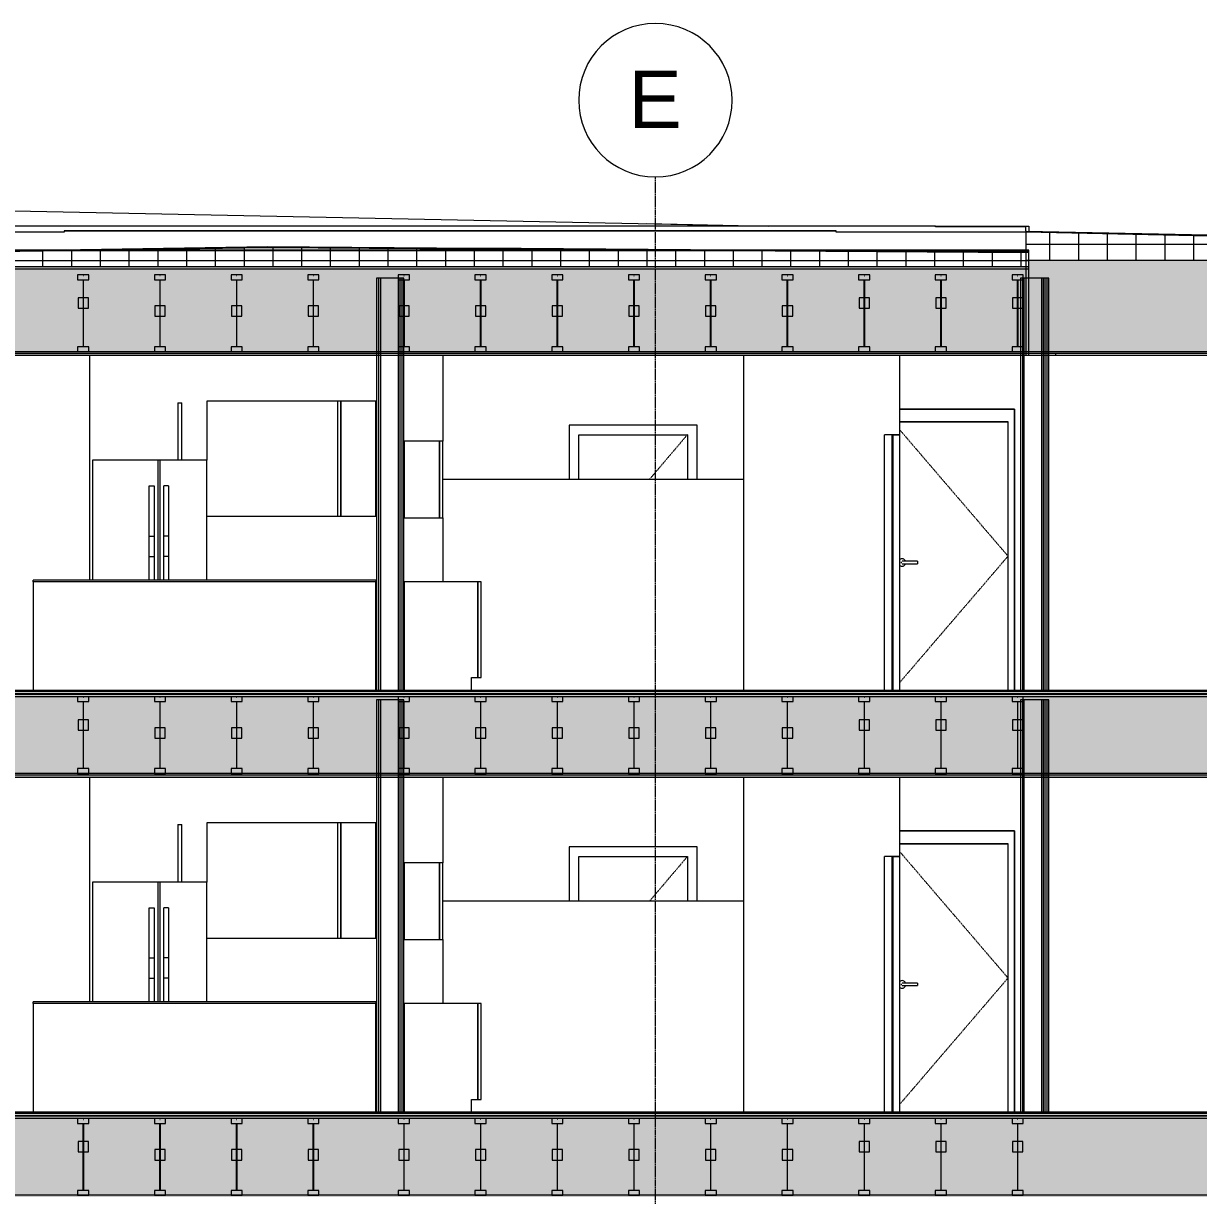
# Model space of a CAD drawing. Header units: inches. Extents: x -4168 to 1483, y -300 to 637.
# Drawn here: x 399.7 to 767.3, y 109.9 to 476.7 of the extents above; entities that cross this region are included whole.
import ezdxf

# ---------------------------------------------------------------- set-up
doc = ezdxf.new("R2010")
doc.units = ezdxf.units.IN
doc.header["$MEASUREMENT"] = 0
doc.linetypes.add('Dash 1_16_', pattern=[0.125, 0.0625, -0.0625])
doc.linetypes.add('Grid Line 1_2_', pattern=[0.875, 0.5, -0.125, 0.125, -0.125])
for name, color, linetype, lineweight in [('0-3', 55, 'Continuous', 9), ('0-5', 10, 'Continuous', 5), ('0-6', 253, 'Continuous', 9), ('A-CLNG-1', 251, 'Continuous', 5), ('A-CLNG-2', 13, 'Continuous', 9), ('A-DOOR-1', 253, 'Dash 1_16_', 9), ('A-DOOR-2', 253, 'Continuous', 9), ('A-DOOR-4', 7, 'Dash 1_16_', 9), ('A-DOOR-5', 7, 'Continuous', 9), ('A-DOOR-FRAM-2', 253, 'Continuous', 9), ('A-DOOR-FRAM-3', 7, 'Continuous', 9), ('A-FLOR-2', 8, 'Continuous', 5), ('A-FLOR-3', 251, 'Continuous', 5), ('A-FLOR-7', 192, 'Continuous', 9), ('A-FLOR-8', 55, 'Continuous', 9), ('A-FLOR-LEVL-1', 51, 'Grid Line 1_2_', 9), ('A-FLOR-MCUT-2', 51, 'Continuous', 9), ('A-FLOR-PATT-1', 45, 'Continuous', 9), ('A-ROOF-1', 252, 'Continuous', 13), ('A-ROOF-2', 251, 'Continuous', 5), ('A-ROOF-3', 132, 'Continuous', 9), ('A-ROOF-4', 55, 'Continuous', 9), ('A-ROOF-PATT-1', 45, 'Continuous', 9), ('A-WALL-3', 9, 'Continuous', 9), ('A-WALL-4', 250, 'Continuous', 13), ('I-WALL-3', 7, 'Continuous', 9), ('I-WALL-4', 55, 'Continuous', 9), ('Q-CASE-1', 253, 'Continuous', 9), ('Q-CASE-2', 9, 'Continuous', 9), ('Q-SPCQ-1', 9, 'Continuous', 9), ('S-BEAM-2', 7, 'Continuous', 9), ('S-BEAM-4', 55, 'Continuous', 9), ('S-GRID-1', 1, 'Grid Line 1_2_', 9), ('S-GRID-IDEN', 1, 'Continuous', 9)]:
    doc.layers.add(name, color=color, linetype=linetype, lineweight=lineweight)
doc.styles.add('Arial', font='arial.ttf', dxfattribs={"height": 18})
pattern_1 = [(161.57, (100.2508, 147.113), (-3.8399538, -1.54e-05), [0, -27.322, 3.034, 0]), (18.43, (99.2908, 147.113), (-3.8399538, 1.54e-05), [0, -27.322, 3.034, 0]), (108.43, (100.2508, 147.113), (1.919622, -9.6005246), [9.106, -21.25]), (71.57, (99.2908, 147.113), (1.919622, 9.6005246), [9.106, -21.25])]
pattern_2 = [(135, (99.771, 146.633), (-4.24264, -4.24264), [])]
pattern_3 = [(0, (99.771, 146.633), (15.36, 3.84), [1.267, -10.253, 1.267, -10.253, -61.44]), (0, (99.771, 146.633), (15.36, 3.84), [-23.04, 1.267, -21.773, 1.267, -10.253, -26.88]), (0, (99.771, 146.633), (15.36, 3.84), [-57.6, 1.267, -6.413, 1.267, -17.933]), (120, (105.531, 148.553), (-11.005538, 11.38215), [1.267, -10.253, 1.267, -10.253, -61.44]), (120, (105.531, 148.553), (-11.005538, 11.38215), [-23.04, 1.267, -21.773, 1.267, -10.253, -26.88]), (120, (105.531, 148.553), (-11.005538, 11.38215), [-57.6, 1.267, -6.413, 1.267, -17.933]), (240, (107.451, 156.233), (-4.354462, -15.22215), [1.267, -10.253, 1.267, -10.253, -61.44]), (240, (107.451, 156.233), (-4.354462, -15.22215), [-23.04, 1.267, -21.773, 1.267, -10.253, -26.88]), (240, (107.451, 156.233), (-4.354462, -15.22215), [-57.6, 1.267, -6.413, 1.267, -17.933])]
pattern_4 = [(0, (99.771, 146.633), (0, 4.798), []), (315, (99.7708, 146.633), (4.798427, 0), [6.786, -6.786]), (45, (99.7708, 146.633), (4.798427, 0), [6.786, -6.786])]
pattern_5 = [(0, (99.771, 146.633), (30.72, 7.68), [1.267, -21.773, 1.267, -21.773, -122.88]), (0, (99.771, 146.633), (30.72, 7.68), [-46.08, 1.267, -44.813, 1.267, -21.773, -53.76]), (0, (99.771, 146.633), (30.72, 7.68), [-115.2, 1.267, -14.093, 1.267, -37.133]), (120, (111.291, 150.473), (-22.011075, 22.7643), [1.267, -21.773, 1.267, -21.773, -122.88]), (120, (111.291, 150.473), (-22.011075, 22.7643), [-46.08, 1.267, -44.813, 1.267, -21.773, -53.76]), (120, (111.291, 150.473), (-22.011075, 22.7643), [-115.2, 1.267, -14.093, 1.267, -37.133]), (240, (115.131, 165.833), (-8.708925, -30.4443), [1.267, -21.773, 1.267, -21.773, -122.88]), (240, (115.131, 165.833), (-8.708925, -30.4443), [-46.08, 1.267, -44.813, 1.267, -21.773, -53.76]), (240, (115.131, 165.833), (-8.708925, -30.4443), [-115.2, 1.267, -14.093, 1.267, -37.133])]
pattern_6 = [(0, (99.771, 146.633), (0, 9), []), (90, (99.771, 146.633), (-9, 6e-16), [])]

# ---------------------------------------------------------------- blocks, each defined once
blk = doc.blocks.new('OD_CW_Base Cabinet - OD_CW_Base Cabinet-3857770-BUILDING SECTION - EAST_WEST AT RAMP - LOOKING SOUTH')
at = {"layer": 'Q-CASE-1'}
for p, q in [((-10522.75, 170), (-10545.75, 170)), ((-10545.75, 170), (-10545.75, 136)), ((-10521.75, 170), (-10522.75, 170)), ((-10522.75, 170), (-10522.75, 140)), ((-10522.75, 140), (-10522.75, 170)), ((-10521.75, 140), (-10521.75, 170)), ((-10524.75, 136), (-10524.75, 140)), ((-10524.75, 140), (-10522.75, 140)), ((-10522.75, 140), (-10521.75, 140)), ((-10545.75, 136), (-10524.75, 136))]:
    blk.add_line(p, q, dxfattribs=at)
blk = doc.blocks.new('OD_CW_Upper Cabinet - OD_CW_Upper Cabinet-3856842-BUILDING SECTION - EAST_WEST AT RAMP - LOOKING SOUTH')
at = {"layer": 'Q-CASE-1'}
for p, q in [((-10534.75, 214), (-10545.75, 214)), ((-10545.75, 214), (-10545.75, 190)), ((-10533.75, 214), (-10534.75, 214)), ((-10534.75, 214), (-10534.75, 190)), ((-10534.75, 190), (-10534.75, 214)), ((-10533.75, 190), (-10533.75, 214)), ((-10545.75, 190), (-10534.75, 190)), ((-10534.75, 190), (-10533.75, 190))]:
    blk.add_line(p, q, dxfattribs=at)
blk = doc.blocks.new('SWING - SINGLE - FLUSH - SWING - FLUSH - 2-10 x 6-8 - PRIVACY-V78-BUILDING SECTION - EAST_WEST AT RAMP - LOOKING SOUTH')
at = {"layer": 'A-DOOR-1'}
blk.add_line((-10457.19, 216), (-10469.09, 202), dxfattribs=at)
at = {"layer": 'A-DOOR-FRAM-2'}
for p, q in [((-10454.19, 219), (-10494.19, 219)), ((-10494.19, 219), (-10494.19, 202)), ((-10454.19, 202), (-10454.19, 219)), ((-10491.19, 202), (-10491.19, 216)), ((-10491.19, 216), (-10457.19, 216)), ((-10457.19, 216), (-10457.19, 202))]:
    blk.add_line(p, q, dxfattribs=at)
blk = doc.blocks.new('SWING - SINGLE - FLUSH - SWING - OFFSET PIVOT - 34_ x 80_ - DRYWALL FRAME-3983854-BUILDING SECTION - EAST_WEST AT RAMP - LOOKING SOUTH')
at = {"layer": 'A-DOOR-2'}
for p, q in [((-10392.81, 136), (-10392.81, 216)), ((-10392.81, 216), (-10390.81, 216)), ((-10390.81, 216), (-10390.81, 136))]:
    blk.add_line(p, q, dxfattribs=at)
blk = doc.blocks.new('Cabinet Filler22 - Cabinet Filler-3870931-BUILDING SECTION - EAST_WEST AT RAMP - LOOKING SOUTH')
at = {"layer": 'A-WALL-3'}
for p, q in [((-10616.64, 226), (-10615.38, 226)), ((-10616.64, 226), (-10616.64, 208)), ((-10615.38, 208), (-10615.38, 226))]:
    blk.add_line(p, q, dxfattribs=at)
blk = doc.blocks.new('OD_CW_Upper Cabinet - OD_CW_Upper Cabinet-3856829-BUILDING SECTION - EAST_WEST AT RAMP - LOOKING SOUTH')
at = {"layer": 'Q-CASE-2'}
for p, q in [((-10566.63, 90.5), (-10566.63, 54.5)), ((-10565.63, 90.5), (-10566.63, 90.5)), ((-10565.63, 54.5), (-10565.63, 90.5)), ((-10565.63, 90.5), (-10565.63, 54.5)), ((-10554.63, 90.5), (-10565.63, 90.5)), ((-10554.63, 54.5), (-10554.63, 90.5)), ((-10566.63, 54.5), (-10565.63, 54.5)), ((-10565.63, 54.5), (-10554.63, 54.5))]:
    blk.add_line(p, q, dxfattribs=at)
blk = doc.blocks.new('OD_CW_Base Cabinet - OD_CW_Base Cabinet-3870047-BUILDING SECTION - EAST_WEST AT RAMP - LOOKING SOUTH')
at = {"layer": 'Q-CASE-2'}
for p, q in [((-10661.81, 170), (-10661.81, 170.5)), ((-10554.63, 170.5), (-10661.81, 170.5)), ((-10554.63, 170.5), (-10554.63, 170))]:
    blk.add_line(p, q, dxfattribs=at)
blk = doc.blocks.new('Cabinet Filler15 - Cabinet Filler-3871126-BUILDING SECTION - EAST_WEST AT RAMP - LOOKING SOUTH')
at = {"layer": 'A-WALL-3'}
for p, q in [((-10616.64, 358), (-10615.38, 358)), ((-10616.64, 358), (-10616.64, 340)), ((-10615.38, 340), (-10615.38, 358))]:
    blk.add_line(p, q, dxfattribs=at)
blk = doc.blocks.new('OD_CW_Upper Cabinet - OD_CW_Upper Cabinet-3876543-BUILDING SECTION - EAST_WEST AT RAMP - LOOKING SOUTH')
at = {"layer": 'Q-CASE-2'}
for p, q in [((-10566.63, 90.5), (-10607.53, 90.5)), ((-10607.53, 90.5), (-10607.53, 72)), ((-10607.53, 54.5), (-10566.63, 54.5))]:
    blk.add_line(p, q, dxfattribs=at)
blk = doc.blocks.new('Refrigerator_-_Side-by-Side_6047 - 36_ X 30_-V83-BUILDING SECTION - EAST_WEST AT RAMP - LOOKING SOUTH')
at = {"layer": 'Q-SPCQ-1'}
for p, q in [((-10643.28, 208), (-10643.28, 170.5)), ((-10622.78, 208), (-10643.28, 208)), ((-10622.28, 208), (-10622.78, 208)), ((-10622.78, 170.5), (-10622.78, 208)), ((-10622.28, 208), (-10622.28, 170.5)), ((-10607.53, 208), (-10622.28, 208)), ((-10607.53, 170.5), (-10607.53, 208)), ((-10625.55, 184.29), (-10625.55, 200)), ((-10625.55, 200), (-10624.04, 200)), ((-10624.04, 200), (-10624.04, 184.29)), ((-10621.01, 184.29), (-10621.01, 200)), ((-10619.5, 200), (-10621.01, 200)), ((-10619.5, 200), (-10619.5, 184.29)), ((-10625.55, 177.94), (-10625.55, 184.29)), ((-10625.55, 184.29), (-10624.04, 184.29)), ((-10624.04, 184.29), (-10624.04, 177.94)), ((-10621.01, 177.94), (-10621.01, 184.29)), ((-10619.5, 184.29), (-10621.01, 184.29)), ((-10619.5, 184.29), (-10619.5, 177.94)), ((-10625.55, 170.5), (-10625.55, 177.94)), ((-10625.55, 177.94), (-10624.04, 177.94)), ((-10624.04, 177.94), (-10624.04, 170.5)), ((-10621.01, 170.5), (-10621.01, 177.94)), ((-10619.5, 177.94), (-10621.01, 177.94)), ((-10619.5, 177.94), (-10619.5, 170.5))]:
    blk.add_line(p, q, dxfattribs=at)
blk = doc.blocks.new('CTR - 1st Phase - Unit Layouts_rvt-2-BUILDING SECTION - EAST_WEST AT RAMP - LOOKING SOUTH')
at = {"layer": 'A-WALL-3'}
for p, q in [((-10533.75, 372.87), (-10533.75, 346)), ((-10439.69, 372.87), (-10439.69, 268)), ((-10390.81, 372.87), (-10390.81, 348)), ((-10390.81, 348), (-10395.56, 348)), ((-10395.56, 268), (-10395.56, 348)), ((-10393.19, 268), (-10393.19, 348)), ((-10439.69, 334), (-10533.75, 334)), ((-10533.75, 322), (-10533.75, 302)), ((-10554.63, 302), (-10661.81, 302)), ((-10661.81, 302), (-10661.81, 268)), ((-10554.63, 268), (-10554.63, 302)), ((-10533.75, 240.87), (-10533.75, 214)), ((-10439.69, 240.87), (-10439.69, 136)), ((-10390.81, 240.87), (-10390.81, 216)), ((-10390.81, 216), (-10395.56, 216)), ((-10395.56, 136), (-10395.56, 216)), ((-10393.19, 136), (-10393.19, 216)), ((-10439.69, 202), (-10533.75, 202)), ((-10533.75, 190), (-10533.75, 170)), ((-10554.63, 170), (-10661.81, 170)), ((-10661.81, 170), (-10661.81, 136)), ((-10554.63, 136), (-10554.63, 170))]:
    blk.add_line(p, q, dxfattribs=at)
at = {"layer": '0-6'}
for name, p in [('Cabinet Filler15 - Cabinet Filler-3871126-BUILDING SECTION - EAST_WEST AT RAMP - LOOKING SOUTH', (0, 0)), ('OD_CW_Upper Cabinet - OD_CW_Upper Cabinet-3876543-BUILDING SECTION - EAST_WEST AT RAMP - LOOKING SOUTH', (0, 268)), ('OD_CW_Upper Cabinet - OD_CW_Upper Cabinet-3856829-BUILDING SECTION - EAST_WEST AT RAMP - LOOKING SOUTH', (0, 268)), ('SWING - SINGLE - FLUSH - SWING - FLUSH - 2-10 x 6-8 - PRIVACY-V78-BUILDING SECTION - EAST_WEST AT RAMP - LOOKING SOUTH', (0, 132)), ('OD_CW_Upper Cabinet - OD_CW_Upper Cabinet-3856842-BUILDING SECTION - EAST_WEST AT RAMP - LOOKING SOUTH', (0, 132)), ('SWING - SINGLE - FLUSH - SWING - OFFSET PIVOT - 34_ x 80_ - DRYWALL FRAME-3983854-BUILDING SECTION - EAST_WEST AT RAMP - LOOKING SOUTH', (0, 132)), ('Refrigerator_-_Side-by-Side_6047 - 36_ X 30_-V83-BUILDING SECTION - EAST_WEST AT RAMP - LOOKING SOUTH', (0, 132)), ('OD_CW_Base Cabinet - OD_CW_Base Cabinet-3870047-BUILDING SECTION - EAST_WEST AT RAMP - LOOKING SOUTH', (0, 132)), ('OD_CW_Base Cabinet - OD_CW_Base Cabinet-3857770-BUILDING SECTION - EAST_WEST AT RAMP - LOOKING SOUTH', (0, 132)), ('Cabinet Filler22 - Cabinet Filler-3870931-BUILDING SECTION - EAST_WEST AT RAMP - LOOKING SOUTH', (0, 0)), ('OD_CW_Upper Cabinet - OD_CW_Upper Cabinet-3876543-BUILDING SECTION - EAST_WEST AT RAMP - LOOKING SOUTH', (0, 136)), ('OD_CW_Upper Cabinet - OD_CW_Upper Cabinet-3856829-BUILDING SECTION - EAST_WEST AT RAMP - LOOKING SOUTH', (0, 136)), ('SWING - SINGLE - FLUSH - SWING - FLUSH - 2-10 x 6-8 - PRIVACY-V78-BUILDING SECTION - EAST_WEST AT RAMP - LOOKING SOUTH', (0, 0)), ('OD_CW_Upper Cabinet - OD_CW_Upper Cabinet-3856842-BUILDING SECTION - EAST_WEST AT RAMP - LOOKING SOUTH', (0, 0)), ('SWING - SINGLE - FLUSH - SWING - OFFSET PIVOT - 34_ x 80_ - DRYWALL FRAME-3983854-BUILDING SECTION - EAST_WEST AT RAMP - LOOKING SOUTH', (0, 0)), ('Refrigerator_-_Side-by-Side_6047 - 36_ X 30_-V83-BUILDING SECTION - EAST_WEST AT RAMP - LOOKING SOUTH', (0, 0)), ('OD_CW_Base Cabinet - OD_CW_Base Cabinet-3870047-BUILDING SECTION - EAST_WEST AT RAMP - LOOKING SOUTH', (0, 0)), ('OD_CW_Base Cabinet - OD_CW_Base Cabinet-3857770-BUILDING SECTION - EAST_WEST AT RAMP - LOOKING SOUTH', (0, 0))]:
    blk.add_blockref(name, p, dxfattribs=at)
blk = doc.blocks.new('HOLLOW METAL - UNIT DOOR-V88-BUILDING SECTION - EAST_WEST AT RAMP - LOOKING SOUTH')
at = {"layer": 'A-DOOR-4'}
for p, q in [((-10390.81, 349.56), (-10356.9, 310)), ((-10356.9, 310), (-10390.81, 270.44))]:
    blk.add_line(p, q, dxfattribs=at)
at = {"layer": 'A-DOOR-5'}
for p, q in [((-10356.9, 352), (-10390.81, 352)), ((-10356.9, 268), (-10356.9, 352)), ((-10385.22, 308.39), (-10389.36, 308.39)), ((-10389.36, 307.61), (-10385.22, 307.61)), ((-10385.22, 308.39), (-10385.22, 308)), ((-10385.22, 308), (-10385.22, 307.61))]:
    blk.add_line(p, q, dxfattribs=at)
at = {"layer": 'A-DOOR-5', "flags": 128}
for points in [[(-10389.36, 308.39), (-10389.38, 308.39), (-10389.41, 308.39), (-10389.43, 308.39), (-10389.45, 308.39), (-10389.48, 308.39), (-10389.5, 308.39), (-10389.52, 308.39), (-10389.54, 308.39), (-10389.57, 308.39), (-10389.59, 308.39), (-10389.61, 308.39), (-10389.63, 308.39), (-10389.65, 308.39), (-10389.67, 308.39), (-10389.69, 308.39), (-10389.71, 308.39), (-10389.73, 308.39), (-10389.75, 308.39), (-10389.77, 308.39), (-10389.78, 308.39), (-10389.8, 308.39), (-10389.81, 308.39), (-10389.83, 308.39), (-10389.84, 308.39), (-10389.86, 308.39), (-10389.87, 308.39), (-10389.88, 308.39), (-10389.89, 308.39), (-10389.9, 308.39), (-10389.91, 308.39), (-10389.92, 308.39), (-10389.92, 308.39), (-10389.93, 308.39), (-10389.94, 308.39), (-10389.94, 308.39), (-10389.94, 308.39), (-10389.95, 308.39), (-10389.95, 308.39), (-10389.95, 308.39)], [(-10389.95, 307.61), (-10389.95, 307.61), (-10389.95, 307.61), (-10389.94, 307.61), (-10389.94, 307.61), (-10389.94, 307.61), (-10389.93, 307.61), (-10389.93, 307.61), (-10389.92, 307.61), (-10389.91, 307.61), (-10389.9, 307.61), (-10389.89, 307.61), (-10389.88, 307.61), (-10389.87, 307.61), (-10389.86, 307.61), (-10389.85, 307.61), (-10389.83, 307.61), (-10389.82, 307.61), (-10389.8, 307.61), (-10389.79, 307.61), (-10389.77, 307.61), (-10389.75, 307.61), (-10389.73, 307.61), (-10389.72, 307.61), (-10389.7, 307.61), (-10389.68, 307.61), (-10389.66, 307.61), (-10389.64, 307.61), (-10389.62, 307.61), (-10389.59, 307.61), (-10389.57, 307.61), (-10389.55, 307.61), (-10389.53, 307.61), (-10389.5, 307.61), (-10389.48, 307.61), (-10389.46, 307.61), (-10389.44, 307.61), (-10389.41, 307.61), (-10389.39, 307.61), (-10389.36, 307.61), (-10389.36, 307.61)]]:
    blk.add_lwpolyline(points, dxfattribs=at)
at = {"layer": 'A-DOOR-5'}
for centre, radius, start, end in [((-10390.05, 308), 1.18, 19.6343, 130.8323), ((-10390.05, 308), 1.18, 229.1677, 340.4367), ((-10389.95, 308), 0.394, 150, 180), ((-10389.95, 308), 0.394, 180, 210), ((-10389.95, 308), 0.394, 90, 105), ((-10389.95, 308), 0.394, 255, 270)]:
    blk.add_arc(centre, radius, start, end, dxfattribs=at)
at = {"layer": 'A-DOOR-FRAM-3'}
for p, q in [((-10354.9, 356), (-10390.81, 356)), ((-10354.9, 268), (-10354.9, 356)), ((-10390.81, 352), (-10356.9, 352)), ((-10356.9, 268), (-10356.9, 352))]:
    blk.add_line(p, q, dxfattribs=at)
blk = doc.blocks.new('CTR - 1st Phase - Common Walls_rvt-2-BUILDING SECTION - EAST_WEST AT RAMP - LOOKING SOUTH')
at = {"layer": 'A-WALL-4'}
for p, q in [((-10553.81, 397), (-10553.81, 268)), ((-10553.19, 397), (-10553.19, 268)), ((-10547.69, 397), (-10547.69, 268)), ((-10547.19, 397), (-10547.19, 268)), ((-10546.56, 397), (-10546.56, 268)), ((-10352.4, 397), (-10352.4, 268)), ((-10351.9, 397), (-10351.9, 268)), ((-10346.4, 397), (-10346.4, 268)), ((-10345.9, 397), (-10345.9, 268)), ((-10345.4, 397), (-10345.4, 268)), ((-10344.78, 397), (-10344.78, 268)), ((-10553.81, 265), (-10553.81, 136)), ((-10553.19, 265), (-10553.19, 136)), ((-10547.69, 265), (-10547.69, 136)), ((-10547.19, 265), (-10547.19, 136)), ((-10546.56, 265), (-10546.56, 136)), ((-10352.4, 265), (-10352.4, 136)), ((-10351.9, 265), (-10351.9, 136)), ((-10346.4, 265), (-10346.4, 136)), ((-10345.9, 265), (-10345.9, 136)), ((-10345.4, 265), (-10345.4, 136)), ((-10344.78, 265), (-10344.78, 136))]:
    blk.add_line(p, q, dxfattribs=at)
at = {"layer": 'I-WALL-3'}
for p, q in [((-10545.94, 397), (-10554.44, 397)), ((-10554.44, 397), (-10554.44, 268)), ((-10545.94, 268), (-10545.94, 397)), ((-10344.15, 397), (-10353.03, 397)), ((-10353.03, 397), (-10353.03, 268)), ((-10344.15, 268), (-10344.15, 397)), ((-10554.44, 268), (-10545.94, 268)), ((-10545.94, 265), (-10554.44, 265)), ((-10554.44, 265), (-10554.44, 136)), ((-10545.94, 136), (-10545.94, 265)), ((-10353.03, 268), (-10344.15, 268)), ((-10344.15, 265), (-10353.03, 265)), ((-10353.03, 265), (-10353.03, 136)), ((-10344.15, 136), (-10344.15, 265)), ((-10554.44, 136), (-10545.94, 136)), ((-10353.03, 136), (-10344.15, 136))]:
    blk.add_line(p, q, dxfattribs=at)
at = {"layer": 'I-WALL-4'}
for p, q in [((-10644.28, 372.87), (-10644.28, 302.5)), ((-10390.81, 356), (-10354.9, 356)), ((-10354.9, 356), (-10354.9, 268)), ((-10644.28, 240.87), (-10644.28, 170.5)), ((-10390.81, 224), (-10354.9, 224)), ((-10354.9, 224), (-10354.9, 136))]:
    blk.add_line(p, q, dxfattribs=at)
at = {"layer": '0-3'}
for p in [(0, 0), (0, -132)]:
    blk.add_blockref('HOLLOW METAL - UNIT DOOR-V88-BUILDING SECTION - EAST_WEST AT RAMP - LOOKING SOUTH', p, dxfattribs=at)
blk = doc.blocks.new('TRUSS - 24_-2435448-BUILDING SECTION - EAST_WEST AT RAMP - LOOKING SOUTH')
at = {"layer": 'S-BEAM-2'}
for p, q in [((-11028.44, 134), (-11031.94, 134)), ((-11031.94, 134), (-11031.94, 132.5)), ((-11031.94, 132.5), (-11028.44, 132.5)), ((-11028.44, 132.5), (-11028.44, 134)), ((-11028.56, 126.83), (-11031.81, 126.83)), ((-11031.81, 126.83), (-11031.81, 123.57)), ((-11028.56, 123.57), (-11028.56, 126.83)), ((-11031.81, 123.57), (-11028.56, 123.57)), ((-11028.44, 111.5), (-11031.94, 111.5)), ((-11031.94, 111.5), (-11031.94, 110)), ((-11028.44, 110), (-11028.44, 111.5)), ((-11031.94, 110), (-11028.44, 110))]:
    blk.add_line(p, q, dxfattribs=at)
at = {"layer": 'S-BEAM-4'}
for p, q in [((-11030.25, 133.75), (-11030.13, 133.75)), ((-11030.25, 111.5), (-11030.25, 132.5)), ((-11030.13, 132.5), (-11030.13, 111.5))]:
    blk.add_line(p, q, dxfattribs=at)
blk = doc.blocks.new('TRUSS - 24_-2435410-BUILDING SECTION - EAST_WEST AT RAMP - LOOKING SOUTH')
at = {"layer": 'S-BEAM-2'}
for p, q in [((-11100.44, 134), (-11103.94, 134)), ((-11103.94, 134), (-11103.94, 132.5)), ((-11103.94, 132.5), (-11100.44, 132.5)), ((-11100.44, 132.5), (-11100.44, 134)), ((-11100.56, 124.3), (-11103.81, 124.3)), ((-11103.81, 124.3), (-11103.81, 121.04)), ((-11100.56, 121.04), (-11100.56, 124.3)), ((-11103.81, 121.04), (-11100.56, 121.04)), ((-11100.44, 111.5), (-11103.94, 111.5)), ((-11103.94, 111.5), (-11103.94, 110)), ((-11100.44, 110), (-11100.44, 111.5)), ((-11103.94, 110), (-11100.44, 110))]:
    blk.add_line(p, q, dxfattribs=at)
at = {"layer": 'S-BEAM-4'}
for p, q in [((-11102.25, 133.75), (-11102.13, 133.75)), ((-11102.25, 111.5), (-11102.25, 132.5)), ((-11102.13, 132.5), (-11102.13, 111.5))]:
    blk.add_line(p, q, dxfattribs=at)
blk = doc.blocks.new('TRUSS - 24_-V98-BUILDING SECTION - EAST_WEST AT RAMP - LOOKING SOUTH')
at = {"layer": 'S-BEAM-2'}
for p, q in [((-10355.64, 134), (-10355.64, 132.5)), ((-10352.14, 134), (-10355.64, 134)), ((-10355.64, 132.5), (-10352.14, 132.5)), ((-10352.14, 132.5), (-10352.14, 134)), ((-10352.26, 126.83), (-10355.51, 126.83)), ((-10355.51, 126.83), (-10355.51, 123.57)), ((-10352.26, 123.57), (-10352.26, 126.83)), ((-10355.51, 123.57), (-10352.26, 123.57)), ((-10355.64, 111.5), (-10355.64, 110)), ((-10352.14, 111.5), (-10355.64, 111.5)), ((-10352.14, 110), (-10352.14, 111.5)), ((-10355.64, 110), (-10352.14, 110))]:
    blk.add_line(p, q, dxfattribs=at)
at = {"layer": 'S-BEAM-4'}
for p, q in [((-10353.83, 133.75), (-10353.95, 133.75)), ((-10353.95, 132.5), (-10353.95, 111.5)), ((-10353.83, 111.5), (-10353.83, 132.5))]:
    blk.add_line(p, q, dxfattribs=at)
blk = doc.blocks.new('TRUSS - 24_-V99-BUILDING SECTION - EAST_WEST AT RAMP - LOOKING SOUTH')
at = {"layer": 'S-BEAM-2'}
for p, q in [((-10427.64, 134), (-10427.64, 132.5)), ((-10424.14, 134), (-10427.64, 134)), ((-10427.64, 132.5), (-10424.14, 132.5)), ((-10424.14, 132.5), (-10424.14, 134)), ((-10424.26, 124.3), (-10427.51, 124.3)), ((-10427.51, 124.3), (-10427.51, 121.04)), ((-10424.26, 121.04), (-10424.26, 124.3)), ((-10427.51, 121.04), (-10424.26, 121.04)), ((-10427.64, 111.5), (-10427.64, 110)), ((-10424.14, 111.5), (-10427.64, 111.5)), ((-10424.14, 110), (-10424.14, 111.5)), ((-10427.64, 110), (-10424.14, 110))]:
    blk.add_line(p, q, dxfattribs=at)
at = {"layer": 'S-BEAM-4'}
for p, q in [((-10425.83, 133.75), (-10425.95, 133.75)), ((-10425.95, 132.5), (-10425.95, 111.5)), ((-10425.83, 111.5), (-10425.83, 132.5))]:
    blk.add_line(p, q, dxfattribs=at)
blk = doc.blocks.new('CTR - 1st Phase - Structure_rvt-2-BUILDING SECTION - EAST_WEST AT RAMP - LOOKING SOUTH')
at = {"layer": '0-3'}
for name, p in [('TRUSS - 24_-V98-BUILDING SECTION - EAST_WEST AT RAMP - LOOKING SOUTH', (-292.3, 264)), ('TRUSS - 24_-V99-BUILDING SECTION - EAST_WEST AT RAMP - LOOKING SOUTH', (-196.3, 264)), ('TRUSS - 24_-V99-BUILDING SECTION - EAST_WEST AT RAMP - LOOKING SOUTH', (-172.3, 264)), ('TRUSS - 24_-V99-BUILDING SECTION - EAST_WEST AT RAMP - LOOKING SOUTH', (-148.3, 264)), ('TRUSS - 24_-2435410-BUILDING SECTION - EAST_WEST AT RAMP - LOOKING SOUTH', (556.3, 264)), ('TRUSS - 24_-2435410-BUILDING SECTION - EAST_WEST AT RAMP - LOOKING SOUTH', (580.3, 264)), ('TRUSS - 24_-2435410-BUILDING SECTION - EAST_WEST AT RAMP - LOOKING SOUTH', (604.3, 264)), ('TRUSS - 24_-2435410-BUILDING SECTION - EAST_WEST AT RAMP - LOOKING SOUTH', (628.3, 264)), ('TRUSS - 24_-2435410-BUILDING SECTION - EAST_WEST AT RAMP - LOOKING SOUTH', (652.3, 264)), ('TRUSS - 24_-2435410-BUILDING SECTION - EAST_WEST AT RAMP - LOOKING SOUTH', (676.3, 264)), ('TRUSS - 24_-2435448-BUILDING SECTION - EAST_WEST AT RAMP - LOOKING SOUTH', (628.3, 264)), ('TRUSS - 24_-2435448-BUILDING SECTION - EAST_WEST AT RAMP - LOOKING SOUTH', (652.3, 264)), ('TRUSS - 24_-2435448-BUILDING SECTION - EAST_WEST AT RAMP - LOOKING SOUTH', (676.3, 264)), ('TRUSS - 24_-V98-BUILDING SECTION - EAST_WEST AT RAMP - LOOKING SOUTH', (-292.3, 132)), ('TRUSS - 24_-V99-BUILDING SECTION - EAST_WEST AT RAMP - LOOKING SOUTH', (-196.3, 132)), ('TRUSS - 24_-V99-BUILDING SECTION - EAST_WEST AT RAMP - LOOKING SOUTH', (-172.3, 132)), ('TRUSS - 24_-V99-BUILDING SECTION - EAST_WEST AT RAMP - LOOKING SOUTH', (-148.3, 132)), ('TRUSS - 24_-V99-BUILDING SECTION - EAST_WEST AT RAMP - LOOKING SOUTH', (-120, 132)), ('TRUSS - 24_-V99-BUILDING SECTION - EAST_WEST AT RAMP - LOOKING SOUTH', (-96, 132)), ('TRUSS - 24_-V99-BUILDING SECTION - EAST_WEST AT RAMP - LOOKING SOUTH', (-72, 132)), ('TRUSS - 24_-V99-BUILDING SECTION - EAST_WEST AT RAMP - LOOKING SOUTH', (-48, 132)), ('TRUSS - 24_-V99-BUILDING SECTION - EAST_WEST AT RAMP - LOOKING SOUTH', (-24, 132)), ('TRUSS - 24_-V99-BUILDING SECTION - EAST_WEST AT RAMP - LOOKING SOUTH', (0, 132)), ('TRUSS - 24_-V98-BUILDING SECTION - EAST_WEST AT RAMP - LOOKING SOUTH', (-48, 132)), ('TRUSS - 24_-V98-BUILDING SECTION - EAST_WEST AT RAMP - LOOKING SOUTH', (-24, 132)), ('TRUSS - 24_-V98-BUILDING SECTION - EAST_WEST AT RAMP - LOOKING SOUTH', (0, 132)), ('TRUSS - 24_-2435448-BUILDING SECTION - EAST_WEST AT RAMP - LOOKING SOUTH', (384, 0)), ('TRUSS - 24_-2435410-BUILDING SECTION - EAST_WEST AT RAMP - LOOKING SOUTH', (480, 0)), ('TRUSS - 24_-2435410-BUILDING SECTION - EAST_WEST AT RAMP - LOOKING SOUTH', (504, 0)), ('TRUSS - 24_-2435410-BUILDING SECTION - EAST_WEST AT RAMP - LOOKING SOUTH', (528, 0)), ('TRUSS - 24_-V99-BUILDING SECTION - EAST_WEST AT RAMP - LOOKING SOUTH', (-120, 0)), ('TRUSS - 24_-V99-BUILDING SECTION - EAST_WEST AT RAMP - LOOKING SOUTH', (-96, 0)), ('TRUSS - 24_-V99-BUILDING SECTION - EAST_WEST AT RAMP - LOOKING SOUTH', (-72, 0)), ('TRUSS - 24_-V99-BUILDING SECTION - EAST_WEST AT RAMP - LOOKING SOUTH', (-48, 0)), ('TRUSS - 24_-V99-BUILDING SECTION - EAST_WEST AT RAMP - LOOKING SOUTH', (-24, 0)), ('TRUSS - 24_-V99-BUILDING SECTION - EAST_WEST AT RAMP - LOOKING SOUTH', (0, 0)), ('TRUSS - 24_-V98-BUILDING SECTION - EAST_WEST AT RAMP - LOOKING SOUTH', (-48, 0)), ('TRUSS - 24_-V98-BUILDING SECTION - EAST_WEST AT RAMP - LOOKING SOUTH', (-24, 0)), ('TRUSS - 24_-V98-BUILDING SECTION - EAST_WEST AT RAMP - LOOKING SOUTH', (0, 0))]:
    blk.add_blockref(name, p, dxfattribs=at)
blk = doc.blocks.new('Grid - Grid Head - Circle-50561-BUILDING SECTION - EAST_WEST AT RAMP - LOOKING SOUTH')
at = {"layer": 'S-GRID-IDEN'}
for start, end in [(0, 180), (180, 360)]:
    blk.add_arc((-11847.19, 475.86), 24, start, end, dxfattribs=at)

msp = doc.modelspace()

# ---------------------------------------------------------------- hatches: boundary and pattern name
at = {"layer": 'A-CLNG-1'}
h = msp.add_hatch(color=256, dxfattribs=at)
h.paths.add_polyline_path([(-774.6726, 109.5), (-774.6226, 109.5), (-774.6226, 110), (-774.6726, 109.9995)], flags=0)
h.paths.add_polyline_path([(-814.2351, 109.5), (-814.2351, 110), (-814.8601, 110), (-814.8601, 109.5)], flags=0)
h.paths.add_polyline_path([(-1017.1241, 109.5), (-818.3601, 109.5), (-818.3601, 110), (-1017.1241, 110)], flags=0)
h.paths.add_polyline_path([(874.3335, 109.5), (1047.479, 109.5), (1047.4774, 110), (-366.4226, 110), (-366.4226, 109.5), (874.1123, 109.5)], flags=0)
at = {"layer": 'A-FLOR-2'}
h = msp.add_hatch(color=256, dxfattribs=at)
h.paths.add_polyline_path([(-640.8351, 266.75), (-488.8726, 266.75), (-488.8726, 266.875), (-1045.7726, 266.875), (-1045.7726, 266.75), (-643.8081, 266.75)], flags=0)
h.paths.add_polyline_path([(662.3851, 266.75), (1076.1274, 266.75), (1076.1274, 266.875), (-365.9976, 266.875), (-365.9976, 266.75), (134.9788, 266.75), (657.4561, 266.75)], flags=0)
h = msp.add_hatch(color=256, dxfattribs=at)
h.paths.add_polyline_path([(-869.7436, 134.75), (-774.4226, 134.75), (-774.4226, 134.875), (-1045.7726, 134.875), (-1045.7726, 134.75), (-978.9823, 134.75), (-886.154, 134.75)], flags=0)
h.paths.add_polyline_path([(756.0367, 134.75), (1076.1274, 134.75), (1076.1274, 134.875), (568.7335, 134.875), (-365.9976, 134.875), (-365.9976, 134.75), (125.1207, 134.75), (720.4149, 134.75)], flags=0)
at = {"layer": 'A-FLOR-3'}
h = msp.add_hatch(color=256, dxfattribs=at)
h.paths.add_polyline_path([(-589.5888, 241.5), (-488.8726, 241.5), (-488.8726, 242), (-682.6226, 242), (-682.6226, 241.5), (-594.0476, 241.5)], flags=0)
h.paths.add_polyline_path([(-1045.1476, 241.5), (-828.3726, 241.5), (-828.3726, 241.875), (-824.8726, 241.875), (-824.8726, 241.5), (-688.1226, 241.5), (-688.1226, 242), (-1045.7726, 242), (-1045.7726, 241.5)], flags=0)
h.paths.add_polyline_path([(-91.7566, 241.5), (1076.1274, 241.5), (1076.1274, 242), (-365.9976, 242), (-365.9976, 241.5), (-101.6147, 241.5)], flags=0)
at = {"layer": 'A-FLOR-PATT-1'}
h = msp.add_hatch(dxfattribs=at)
h.set_pattern_fill('FP_20', color=256, style=0, pattern_type=2)
h.set_pattern_definition(pattern_1)
h.paths.add_polyline_path([(-1045.7726, 242), (-488.8726, 242), (-488.8726, 266), (-1051.2726, 266), (-1051.2726, 242)], flags=0)
h.paths.add_polyline_path([(682.1013, 242), (1081.6274, 242), (1081.6274, 266), (-365.9976, 266), (-365.9976, 242), (677.1722, 242)], flags=0)
h = msp.add_hatch(dxfattribs=at)
h.set_pattern_fill('FP_22', color=256, style=0, pattern_type=2)
h.set_pattern_definition(pattern_3)
h.paths.add_polyline_path([(-594.5178, 266.875), (-488.8726, 266.875), (-488.8726, 267.625), (-1045.7726, 267.6246), (-1045.7726, 266.875), (-604.3759, 266.875)], flags=0)
h.paths.add_polyline_path([(657.4561, 266.875), (1076.1274, 266.875), (1076.1274, 267.625), (-365.9976, 267.625), (-365.9976, 266.875), (647.598, 266.875)], flags=0)
h = msp.add_hatch(dxfattribs=at)
h.set_pattern_fill('FP_23', color=256, style=0, pattern_type=2)
h.set_pattern_definition(pattern_4)
h.paths.add_polyline_path([(-767.9976, 266), (-488.8726, 266), (-488.8726, 266.75), (-1045.7726, 266.75), (-1045.7726, 266), (-801.9976, 266)], flags=0)
h.paths.add_polyline_path([(916.5089, 266), (1076.1274, 266), (1076.1274, 266.75), (-365.9976, 266.75), (-365.9976, 266), (913.7657, 266)], flags=0)
h = msp.add_hatch(dxfattribs=at)
h.set_pattern_fill('FP_21', color=256, style=0, pattern_type=2)
h.set_pattern_definition(pattern_2)
h.paths.add_polyline_path([(-499.9851, 267.625), (-488.8726, 267.625), (-488.8726, 268), (-1045.1476, 268), (-1045.1476, 267.625), (-500.0543, 267.625)], flags=0)
h.paths.add_polyline_path([(662.3851, 267.625), (1075.5024, 267.625), (1075.5024, 268), (-365.9976, 268), (-365.9976, 267.625), (657.4561, 267.625)], flags=0)
h = msp.add_hatch(dxfattribs=at)
h.set_pattern_fill('FP_24', color=256, style=0, pattern_type=2)
h.set_pattern_definition(pattern_5)
h.paths.add_polyline_path([(-1045.1476, 240.875), (-828.3726, 240.875), (-828.3726, 241.5), (-1045.1476, 241.5)], flags=0)
h.paths.add_polyline_path([(-491.0082, 240.875), (-488.8726, 240.875), (-488.8726, 241.5), (-682.6226, 241.5), (-682.6226, 240.875), (-495.6101, 240.875)], flags=0)
h.paths.add_polyline_path([(-824.8726, 240.875), (-688.1226, 240.875), (-688.1226, 241.5), (-824.8726, 241.5), (-824.8726, 241.2525)], flags=0)
h.paths.add_polyline_path([(-365.9976, 240.875), (1075.5024, 240.875), (1075.5024, 241.5), (-365.9976, 241.5)], flags=0)
h = msp.add_hatch(dxfattribs=at)
h.set_pattern_fill('FP_21', color=256, style=0, pattern_type=2)
h.set_pattern_definition(pattern_2)
h.paths.add_polyline_path([(-1045.1476, 135.625), (-774.4226, 135.625), (-774.4226, 136), (-1045.1476, 136)], flags=0)
h.paths.add_polyline_path([(834.9012, 135.625), (1075.5024, 135.625), (1075.5024, 136), (-365.9976, 136), (-365.9976, 135.625), (832.3524, 135.625)], flags=0)
h = msp.add_hatch(dxfattribs=at)
h.set_pattern_fill('FP_20', color=256, style=0, pattern_type=2)
h.set_pattern_definition(pattern_1)
h.paths.add_polyline_path([(-1051.2726, 110), (-774.4226, 110), (-774.4226, 134), (-1051.2726, 134), (-1051.2726, 120.222)], flags=0)
h.paths.add_polyline_path([(-365.9976, 110), (1081.6274, 110), (1081.6274, 134), (-365.9976, 134), (-365.9976, 114.2394)], flags=0)
h = msp.add_hatch(dxfattribs=at)
h.set_pattern_fill('FP_22', color=256, style=0, pattern_type=2)
h.set_pattern_definition(pattern_3)
h.paths.add_polyline_path([(-867.7991, 134.875), (-774.4226, 134.875), (-774.4226, 135.625), (-1045.7726, 135.625), (-1045.7726, 134.875), (-869.7436, 134.875)], flags=0)
h.paths.add_polyline_path([(798.3524, 134.875), (1076.1274, 134.875), (1076.1274, 135.625), (-365.9976, 135.625), (-365.9976, 134.875), (795.3524, 134.875)], flags=0)
h = msp.add_hatch(dxfattribs=at)
h.set_pattern_fill('FP_23', color=256, style=0, pattern_type=2)
h.set_pattern_definition(pattern_4)
h.paths.add_polyline_path([(-774.4226, 134), (-774.4226, 134.75), (-1045.7726, 134.75), (-1045.7726, 134), (-781.821, 134)], flags=0)
h.paths.add_polyline_path([(6.824, 134), (1076.1274, 134), (1076.1274, 134.75), (-365.9976, 134.75), (-365.9976, 134), (-3.0341, 134)], flags=0)
at = {"layer": 'A-ROOF-1'}
msp.add_hatch(color=256, dxfattribs=at).paths.add_polyline_path([(974.6007, 405.9521), (986.7535, 405.9521), (713.2274, 411.5801), (713.2274, 411.3301), (913.7657, 407.2038)], flags=0)
h = msp.add_hatch(color=256, dxfattribs=at)
h.paths.add_polyline_path([(-367.7476, 404.8718), (-367.7824, 405.1224), (-466.363, 406.7531), (-522.0102, 405.5454), (-510.4883, 405.5454), (-465.9091, 406.5129), (-367.7824, 404.8724)], flags=0)
h.paths.add_polyline_path([(-658.1621, 405.5454), (-651.513, 405.5454), (-682.8726, 406.7253), (-682.8726, 406.4752), (-663.5243, 405.7472)], flags=0)
h.paths.add_polyline_path([(618.0239, 405.5454), (636.9593, 405.5454), (608.5631, 405.7955), (615.8545, 405.7955), (475.9774, 406.763), (412.5656, 405.7955), (428.9531, 405.7955), (475.9783, 406.513), (615.8578, 405.5454)], flags=0)
h.paths.add_polyline_path([(-132.1773, 405.7955), (-121.3308, 405.8079), (-164.9267, 406.763), (-204.123, 405.7955), (-193.9916, 405.7955), (-164.9263, 406.5129), (-141.047, 405.9898)], flags=0)
h.paths.add_polyline_path([(85.6885, 405.7955), (87.3546, 405.7955), (123.6073, 406.5129), (160.8532, 405.7955), (173.8343, 405.7955), (123.6073, 406.763), (75.8304, 405.7955), (80.8697, 405.7955)], flags=0)
h = msp.add_hatch(color=256, dxfattribs=at)
h.paths.add_polyline_path([(-604.3759, 405.5454), (-520.0802, 405.5873), (-510.4886, 405.7955), (-657.2599, 405.7616), (-651.513, 405.5454), (-614.234, 405.5454)], flags=0)
h.paths.add_polyline_path([(647.598, 405.5454), (713.2274, 405.5456), (713.2274, 405.7955), (613.4138, 405.7528), (637.74, 405.5454)], flags=0)
h.paths.add_polyline_path([(-91.7566, 405.5454), (75.8304, 405.5674), (85.6885, 405.7955), (-367.7476, 405.7955), (-367.7476, 405.5454), (-101.6147, 405.5454)], flags=0)
h.paths.add_polyline_path([(412.4149, 405.5454), (412.564, 405.5454), (428.9531, 405.7955), (163.0707, 405.7528), (174.411, 405.5454), (411.0045, 405.5454)], flags=0)
at = {"layer": 'A-ROOF-2'}
h = msp.add_hatch(color=256, dxfattribs=at)
h.paths.add_polyline_path([(-682.6226, 373.5), (-487.1226, 373.5), (-487.1226, 374), (-682.6226, 374), (-682.6226, 373.5032)], flags=0)
h.paths.add_polyline_path([(646.0024, 373.5), (712.6649, 373.5007), (712.6649, 374), (516.8774, 374), (516.8774, 373.5), (640.346, 373.5)], flags=0)
h.paths.add_polyline_path([(-365.4976, 373.5), (-64.9351, 373.5), (-64.9351, 374), (-367.7476, 374), (-367.7476, 373.5), (-367.6226, 373.5)], flags=0)
h.paths.add_polyline_path([(509.5852, 373.5), (511.3774, 373.5), (511.3774, 374), (228.5649, 374), (228.5649, 373.5), (499.7271, 373.5)], flags=0)
h.paths.add_polyline_path([(-59.4351, 373.5), (223.0649, 373.5), (223.0649, 374), (-59.4351, 374), (-59.4351, 373.8575)], flags=0)
msp.add_hatch(color=256, dxfattribs=at).paths.add_polyline_path([(1075.5024, 373.5), (1076.1274, 373.5), (1076.1274, 374), (718.1649, 373.9932), (718.1649, 373.5), (855.2274, 373.5), (855.2274, 373.875), (858.7274, 373.875), (858.7274, 373.5), (1071.4947, 373.5)], flags=0)
at = {"layer": 'A-ROOF-PATT-1'}
h = msp.add_hatch(dxfattribs=at)
h.set_pattern_fill('FP_26', color=256, style=0, pattern_type=2)
h.set_pattern_definition(pattern_6)
h.paths.add_polyline_path([(1076.1274, 398.862), (1076.1274, 402.5228), (898.2124, 402.5228), (1071.4947, 398.9574)], flags=0)
h.paths.add_polyline_path([(895.8774, 402.5228), (895.8774, 406.7728), (945.1875, 405.9521), (974.6007, 405.9521), (713.2274, 411.3301), (713.2274, 405.5454), (714.2274, 405.5454), (714.2274, 402.5228), (861.7542, 402.5228)], flags=0)
h = msp.add_hatch(dxfattribs=at)
h.set_pattern_fill('FP_26', color=256, style=0, pattern_type=2)
h.set_pattern_definition(pattern_6)
h.paths.add_polyline_path([(-466.363, 402.513), (-367.7476, 402.513), (-367.7824, 404.8724), (-466.363, 406.5031), (-510.4883, 405.5454), (-487.1226, 405.5454), (-487.1226, 402.513), (-475.506, 402.513)], flags=0)
h.paths.add_polyline_path([(-682.8726, 405.5454), (-658.1621, 405.5454), (-682.8726, 406.4752), (-682.8726, 405.7955)], flags=0)
h.paths.add_polyline_path([(480.011, 405.5454), (615.8578, 405.5454), (475.9783, 406.513), (412.564, 405.5454), (470.1529, 405.5454)], flags=0)
h.paths.add_polyline_path([(125.1207, 405.5454), (173.8346, 405.5454), (123.6073, 406.5129), (75.8304, 405.5454), (123.6073, 405.5454)], flags=0)
h.paths.add_polyline_path([(-180.4792, 405.7955), (-132.1773, 405.7955), (-164.9263, 406.5129), (-193.9916, 405.7955), (-183.3226, 405.7955)], flags=0)
h = msp.add_hatch(dxfattribs=at)
h.set_pattern_fill('FP_26', color=256, style=0, pattern_type=2)
h.set_pattern_definition(pattern_6)
h.paths.add_polyline_path([(-487.2476, 400.5444), (-487.1226, 400.5444), (-487.1226, 405.5454), (-682.8726, 405.5454), (-682.8726, 400.5444), (-491.0082, 400.5444)], flags=0)
h.paths.add_polyline_path([(627.8819, 400.5444), (714.2274, 400.5444), (714.2274, 405.5454), (-367.7476, 405.5454), (-367.7476, 400.5444), (618.0239, 400.5444)], flags=0)
h = msp.add_hatch(dxfattribs=at)
h.set_pattern_fill('FP_20', color=256, style=0, pattern_type=2)
h.set_pattern_definition(pattern_1)
h.paths.add_polyline_path([(714.2274, 374), (1081.6274, 374), (1081.6274, 397.9987), (861.7542, 402.5228), (714.2274, 402.5228), (714.2274, 400.5444), (713.2274, 400.5444), (713.2274, 399.7942), (714.2274, 399.7942), (714.2274, 374.192)], flags=0)
h = msp.add_hatch(dxfattribs=at)
h.set_pattern_fill('FP_20', color=256, style=0, pattern_type=2)
h.set_pattern_definition(pattern_1)
h.paths.add_polyline_path([(-682.8726, 374), (-487.1226, 374), (-487.1226, 399.7942), (-683.8726, 399.7942), (-683.8726, 374.192)], flags=0)
h.paths.add_polyline_path([(696.8884, 374), (714.2274, 374), (714.2274, 399.7942), (-367.7476, 399.7942), (-367.7476, 374), (677.1722, 374)], flags=0)
h = msp.add_hatch(dxfattribs=at)
h.set_pattern_fill('FP_23', color=256, style=0, pattern_type=2)
h.set_pattern_definition(pattern_4)
h.paths.add_polyline_path([(-682.8726, 399.7942), (-487.1226, 399.7942), (-487.1226, 400.5444), (-682.8726, 400.5405)], flags=0)
h.paths.add_polyline_path([(-367.6226, 399.7942), (713.2274, 399.7949), (713.2274, 400.5444), (-367.7476, 400.5444), (-367.7476, 399.7942)], flags=0)
h = msp.add_hatch(dxfattribs=at)
h.set_pattern_fill('FP_24', color=256, style=0, pattern_type=2)
h.set_pattern_definition(pattern_5)
h.paths.add_polyline_path([(-487.9851, 372.875), (-487.1226, 372.875), (-487.1226, 373.5), (-682.6226, 373.5), (-682.6226, 372.875), (-491.0082, 372.875)], flags=0)
h.paths.add_polyline_path([(639.538, 372.875), (712.6649, 372.875), (712.6649, 373.5), (516.8774, 373.5), (516.8774, 372.875), (637.74, 372.875)], flags=0)
h.paths.add_polyline_path([(96.7524, 372.875), (223.0649, 372.875), (223.0649, 373.5), (-59.4351, 373.5), (-59.4351, 372.875), (95.5465, 372.875)], flags=0)
h.paths.add_polyline_path([(-365.4976, 372.875), (-64.9351, 372.875), (-64.9351, 373.5), (-367.7476, 373.5), (-367.7476, 372.875), (-367.6226, 372.8751)], flags=0)
h.paths.add_polyline_path([(292.7078, 372.875), (511.3774, 372.875), (511.3774, 373.5), (228.5649, 373.5), (228.5649, 372.875), (282.8497, 372.875)], flags=0)
h = msp.add_hatch(dxfattribs=at)
h.set_pattern_fill('FP_24', color=256, style=0, pattern_type=2)
h.set_pattern_definition(pattern_5)
h.paths.add_polyline_path([(718.1649, 372.875), (855.2274, 372.875), (855.2274, 373.5), (718.1649, 373.5)], flags=0)
h.paths.add_polyline_path([(1075.5024, 372.875), (1075.5024, 373.5), (858.7274, 373.5), (858.7274, 372.875), (1071.4947, 372.875)], flags=0)

# ---------------------------------------------------------------- linework, layer by layer
at = {"layer": 'A-CLNG-2'}
msp.add_line((1047.479, 110), (-366.4226, 110), dxfattribs=at)
at = {"layer": 'A-FLOR-7'}
for p, q in [((1075.5024, 268), (-365.9976, 268)), ((-365.9976, 240.875), (1075.5024, 240.875)), ((1075.5024, 136), (-365.9976, 136))]:
    msp.add_line(p, q, dxfattribs=at)
at = {"layer": 'A-FLOR-8'}
for p, q in [((685.0274, 413.2853), (222.0524, 413.2853)), ((412.4149, 411.7541), (653.8774, 411.7541)), ((594.5274, 414.0835), (632.8387, 413.2853)), ((594.5274, 414.0225), (594.5274, 414.0835)), ((612.5274, 413.7085), (612.5274, 413.246)), ((685.0274, 413.0435), (685.0274, 413.2853)), ((713.2274, 413.0435), (685.0274, 413.0435)), ((713.2274, 411.7515), (713.2274, 413.0435))]:
    msp.add_line(p, q, dxfattribs=at)
at = {"layer": 'A-FLOR-LEVL-1'}
for p, q in [((-1138.4549, 268), (1405.5613, 268)), ((-1138.4549, 136), (1405.5613, 136))]:
    msp.add_line(p, q, dxfattribs=at)
at = {"layer": 'A-FLOR-MCUT-2'}
for p, q in [((1075.5024, 267.625), (-365.9976, 267.625)), ((1076.1274, 266.875), (-365.9976, 266.875)), ((1076.1274, 266.75), (-365.9976, 266.75)), ((1076.1274, 266), (-365.9976, 266)), ((1076.1274, 242), (-365.9976, 242)), ((1075.5024, 241.5), (-365.9976, 241.5)), ((1075.5024, 135.625), (-365.9976, 135.625)), ((1076.1274, 134.875), (-365.9976, 134.875)), ((1076.1274, 134.75), (-365.9976, 134.75)), ((1076.1274, 134), (-365.9976, 134))]:
    msp.add_line(p, q, dxfattribs=at)
at = {"layer": 'A-ROOF-3'}
for p, q in [((713.2274, 411.7515), (713.2274, 372.875)), ((986.7535, 405.9521), (713.2274, 411.5801)), ((974.6007, 405.9521), (713.2274, 411.3301)), ((714.2274, 405.7955), (-367.7476, 405.7955)), ((714.2274, 405.5454), (-367.7476, 405.5454)), ((475.9783, 406.513), (367.9689, 404.865)), ((475.9774, 406.763), (367.9692, 405.115)), ((714.2274, 404.865), (475.9783, 406.513)), ((714.2274, 372.875), (714.2274, 405.7955)), ((-367.7476, 402.513), (714.2274, 402.513)), ((898.2124, 402.5228), (713.2274, 402.5228)), ((714.2274, 400.5444), (-367.7476, 400.5444)), ((714.2274, 399.7942), (-367.7476, 399.7942)), ((-367.7476, 374), (1081.6274, 374)), ((-367.7476, 373.5), (1076.1274, 373.5)), ((-367.7476, 372.875), (1075.5024, 372.875))]:
    msp.add_line(p, q, dxfattribs=at)
at = {"layer": 'A-ROOF-3', "flags": 128}
msp.add_lwpolyline([(714.2274, 405.115), (687.7552, 405.2982), (661.283, 405.4813), (634.8108, 405.6644), (608.3385, 405.8475), (581.8663, 406.0306), (555.3941, 406.2137), (528.9219, 406.3968), (502.4497, 406.5799), (475.9774, 406.763)], dxfattribs=at)
at = {"layer": 'A-ROOF-4'}
for p, q in [((222.0501, 421.6865), (612.5274, 413.6521)), ((653.8774, 411.754), (412.4149, 411.754)), ((412.4149, 411.754), (412.4149, 411.3836)), ((653.8774, 411.3836), (653.8774, 411.754)), ((685.0274, 413.2666), (714.2274, 413.2666)), ((714.2274, 413.2666), (714.2274, 411.5595)), ((412.4149, 411.3836), (353.6274, 411.3836)), ((713.2274, 411.3836), (653.8774, 411.3836))]:
    msp.add_line(p, q, dxfattribs=at)
at = {"layer": 'S-GRID-1'}
msp.add_line((597.3774, -159.8356), (597.3774, 428.6716), dxfattribs=at)

# ---------------------------------------------------------------- block references
at = {"layer": '0-5'}
for name in ['CTR - 1st Phase - Structure_rvt-2-BUILDING SECTION - EAST_WEST AT RAMP - LOOKING SOUTH', 'CTR - 1st Phase - Common Walls_rvt-2-BUILDING SECTION - EAST_WEST AT RAMP - LOOKING SOUTH', 'CTR - 1st Phase - Unit Layouts_rvt-2-BUILDING SECTION - EAST_WEST AT RAMP - LOOKING SOUTH']:
    msp.add_blockref(name, (11064.5668, 0), dxfattribs=at)
at = {"layer": 'S-GRID-IDEN'}
msp.add_blockref('Grid - Grid Head - Circle-50561-BUILDING SECTION - EAST_WEST AT RAMP - LOOKING SOUTH', (12444.5668, -23.1909), dxfattribs=at)

# ---------------------------------------------------------------- texts
at = {"layer": 'S-GRID-IDEN', "insert": (588.8689, 461.9595), "char_height": 18, "width": 20.301, "attachment_point": 1, "style": 'Arial'}
msp.add_mtext('E', dxfattribs=at)

doc.saveas('drawing.dxf')
